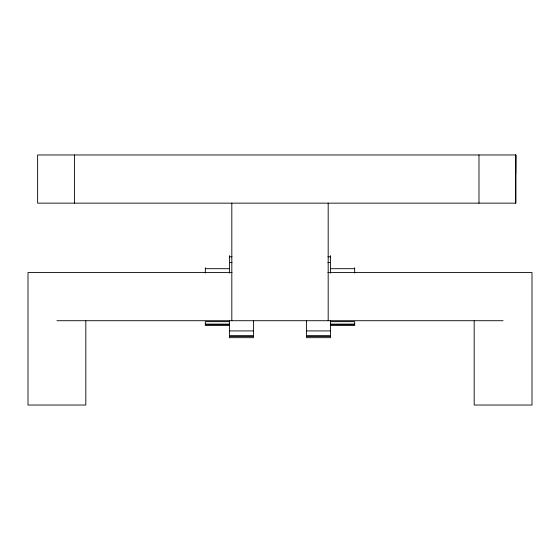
<?xml version="1.0" encoding="UTF-8"?>
<svg xmlns="http://www.w3.org/2000/svg" width="560" height="560" viewBox="0 0 560 560"><rect width="100%" height="100%" fill="white"/><g stroke="black" fill="none" stroke-linecap="round" stroke-linejoin="round"><path stroke-width="0.84" d="M515.718 173.733L515.837 154.966L37.618 154.966L37.618 203.147L515.837 203.147L515.837 154.966M229.404 256.795L231.987 256.795M327.915 256.795L330.484 256.795M229.404 262.451L231.987 262.451M327.915 262.451L330.484 262.451M205.317 268.695L229.404 268.695M330.484 268.695L354.683 268.695M231.987 272.531L28 272.531L28 405.034L85.82 405.034L85.82 320.712M327.915 272.531L532 272.531L532 405.034L474.18 405.034L474.18 320.712M56.91 320.712L503.09 320.712M229.404 321.657L205.317 321.657L205.317 325.535L229.404 325.535M330.484 321.657L354.683 321.657L354.683 325.535L330.484 325.535M205.317 324.107L229.404 324.107M330.484 324.107L354.683 324.107M205.317 324.548L229.404 324.548M330.484 324.548L354.683 324.548M229.404 330.918L253.498 330.918M306.502 330.918L330.484 330.918M229.404 335.769L253.498 335.769M306.502 335.769L330.484 335.769M229.404 336.287L253.498 336.287M306.502 336.287L330.484 336.287M515.676 154.966L515.676 203.147M478.982 154.966L478.982 203.147M354.683 267.715L354.683 273.119M330.484 255.563L330.484 273.119M330.484 320.712L330.484 337.68L306.502 337.68L306.502 320.558M328.181 203.147L328.181 320.712M253.498 320.558L253.498 337.68L229.404 337.68L229.404 320.712M231.819 203.147L231.819 320.712M229.404 255.563L229.404 273.119M205.317 267.715L205.317 273.119M74.48 154.966L74.48 203.147"/></g></svg>
